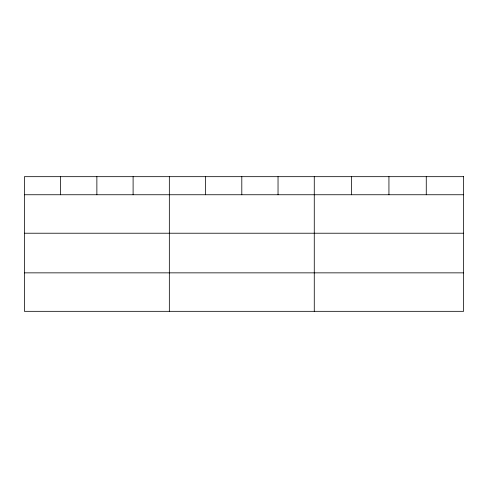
<?xml version="1.0" encoding="UTF-8"?>
<svg xmlns="http://www.w3.org/2000/svg" width="488" height="488" viewBox="0 0 488 488"><rect width="100%" height="100%" fill="white"/><g stroke="black" fill="none" stroke-linecap="round" stroke-linejoin="round"><path stroke-width="0.73" d="M24.4 194.749L463.6 194.749M24.4 233.221L463.6 233.221M24.4 272.853L463.6 272.853M426.268 176.674L426.268 194.749M388.936 176.674L388.936 194.749M351.604 176.674L351.604 194.749M314.272 176.674L314.272 311.326M278.038 176.674L278.038 194.749M241.804 176.674L241.804 194.749M205.57 176.674L205.57 194.749M169.336 176.674L169.336 311.326M133.102 176.674L133.102 194.749M96.868 176.674L96.868 194.749M60.634 176.674L60.634 194.749M463.6 176.674L24.4 176.674L24.4 311.326L463.6 311.326L463.6 176.674"/></g></svg>
